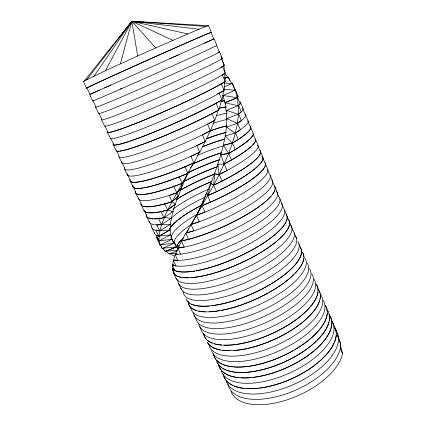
<?xml version="1.0" encoding="UTF-8"?>
<svg xmlns="http://www.w3.org/2000/svg" width="426" height="426" viewBox="0 0 426 426"><rect width="100%" height="100%" fill="white"/><g stroke="black" fill="none" stroke-linecap="round" stroke-linejoin="round"><path stroke-width="0.64" d="M244.998 114.179A66.302 8.312 -24.1 0 1 237.633 123.311L226.19 127.145L226.861 118.503L237.213 123.444L241.345 120.547L238.651 114.152L226.515 118.62L226.414 110.366L238.193 114.306L238.635 105.536A66.616 7.002 -24.1 0 0 240.024 101.921M110.355 138.285A67.079 4.995 -24.1 0 0 155.655 123.348A67.079 4.995 -24.1 0 0 224.071 90.498L224.656 81.76L221.264 83.869A67.244 4.313 -24.1 0 1 158.61 113.95A67.244 4.313 -24.1 0 1 108.806 132.459M214.566 173.824L213.676 185.102L210.779 183.302L214.566 173.824L219.23 174.623L222.068 181.087L213.676 185.102L219.23 174.623M154.372 232.729A64.571 15.048 -24.1 0 0 158.845 236.297L169.99 230.003L170.544 224.225L159.67 230.849L156.843 224.885L157.961 224.214M237.213 123.444L238.651 114.152M110.728 138.317L113.359 143.839A66.925 5.671 -24.1 0 0 152.178 132.821A66.925 5.671 -24.1 0 0 222.037 99.945L223.623 90.663L217.414 93.928M138.242 197.973A65.513 11.47 -24.1 0 0 176.859 192.866L181.37 188.127L182.28 183.196L173.904 186.444A65.668 10.852 -24.1 0 1 135.495 191.604M202.313 204.507L202.787 202.009L196.562 215.215L204.949 212.105L202.078 205.758A65.04 13.286 -24.1 0 0 265.158 165.959M169.99 230.003L160.08 230.578L158.845 236.297L156.054 230.434L157.173 229.806M216.477 191.7L213.618 185.262L210.716 183.43L207.899 195.518L216.477 191.7A65.199 12.689 -24.1 0 0 263.044 157.668L260.542 151.699M235.243 133.056L237.633 123.311L240.355 129.744L235.243 133.056L226.504 127.049L225.104 136.027L235.551 133.003L238.299 139.467L232.271 143.12L223.251 145.245L225.327 135.995L232.271 143.12L235.551 133.003M175.07 254.519L173.67 259.881L177.844 260.398L175.07 254.519A64.092 16.752 -24.1 0 0 177.86 254.375M221.493 100.158L218.932 109.929A66.765 6.342 -24.1 0 1 154.824 139.707A66.765 6.342 -24.1 0 1 116.218 150.793L113.3 144.67M120.388 63.868L131.836 21.3L208.783 25.698M171.939 211.605L173.116 211.376L171.209 218.293L164.468 217.516L158.594 218.613A65.04 13.286 -24.1 0 1 154.372 218.884M177.147 251.084L169.191 253.917L165.741 251.249L177.051 246.713L177.658 244.567L178.675 246.739M250.2 126.533A65.987 9.596 -24.1 0 1 232.516 143.109L223.426 145.25L220.753 154.691L228.453 153.498L235.296 149.59A65.828 10.224 -24.1 0 0 253.241 133.503L250.69 127.417M188.297 172.008L185.038 179.367L187.877 172.621M188.335 172.099L187.925 173.339A65.828 10.224 -24.1 0 1 133.05 187.073L130.218 181.125M252.874 135.149A65.828 10.224 -24.1 0 1 228.719 153.477L220.945 154.681L217.787 164.228L224.204 164.042A65.668 10.852 -24.1 0 0 250.866 146.725M159.67 230.849L161.827 224.411L170.23 224.433L171.486 218.085L161.454 224.678A64.885 13.882 -24.1 0 1 149.143 221.738M210.476 202.185L206.562 192.935L201.908 205.683L210.476 202.185A65.04 13.286 -24.1 0 0 264.61 162.162L262.15 156.294M142.843 206.115A65.354 12.082 -24.1 0 0 164.766 203.894L167.684 210.14L175.187 204.278L178.18 196.295L172.157 201.615L167.684 210.14A65.199 12.689 -24.1 0 1 143.988 210.678L141.208 204.847M177.818 248.15L180.624 254.12L175.496 254.247L177.818 248.15L178.814 247.378M178.127 196.429L177.088 192.648L169.122 195.454L172.061 201.791L178.127 196.429L181.529 187.967L177.088 192.648L172.061 201.791A65.359 12.082 -24.1 0 1 140.953 203.255L138.471 198.047M210.481 130.809L214.677 120.35L207.574 124.12L210.481 130.809A66.456 7.663 -24.1 0 1 149.547 157.237A66.456 7.663 -24.1 0 1 121.815 161.949M181.37 188.127L185.06 179.266L182.232 183.34A65.673 10.852 -24.1 0 1 135.559 191.572L132.774 185.731A65.828 10.224 -24.1 0 0 143.184 187.935M164.468 217.516L161.454 224.678L158.594 218.613L159.686 217.91M210.716 183.43L206.807 192.728L207.899 195.518L213.618 185.262A65.354 12.082 -24.1 0 0 249.53 164.612M197.627 213.793L198.628 211.44M206.562 192.935L202.659 201.956L201.908 205.683L207.611 195.784A65.194 12.684 -24.1 0 0 254.663 168.936M199.773 208.948L202.787 202.009M224.007 164.021L228.719 153.477L231.52 159.963L224.007 164.021L220.945 154.681M168.233 209.576L175.203 204.145L172.732 211.6L167.737 209.965L163.962 217.803A65.04 13.286 -24.1 0 1 146.315 214.709L144.403 210.7M199.778 152.252L205.076 141.554L196.833 145.607L199.778 152.252A66.142 8.957 -24.1 0 1 127.363 173.883M187.126 231.829L185.784 233.187L181.822 240.754L188.633 239.332A64.411 15.624 -24.1 0 0 251.367 211.791A64.411 15.624 -24.1 0 0 274.131 185.427L271.719 179.671M193.873 162.924L199.48 152.295L190.917 156.315L193.873 162.924A65.982 9.596 -24.1 0 1 130.106 179.815L127.294 173.915M105.398 70.807L131.836 21.3L206.2 26.449M184.964 166.784L193.649 162.913L187.925 173.339L184.964 166.784A65.987 9.596 -24.1 0 1 130.132 179.516M196.562 215.215L202.078 205.758M130.819 23.009L131.836 21.3L140.41 21.934M190.624 167.62L191.295 166.577M191.972 165.528L193.649 162.913M188.84 229.05L186.375 232.852L193.873 230.791L191.013 224.571L192.909 222.17M93.896 76.27L131.836 21.3L199.139 29.229M129.925 24L131.836 21.3L133.807 21.54M182.999 239.14L181.822 240.754L182.781 239.923M198.718 153.291L199.48 152.295M86.632 79.896L131.836 21.3L133.125 21.572M109.045 50.737L109.86 49.682M117.997 39.171L131.836 21.3L187.829 33.963M192.371 222.905L191.247 224.337L199.267 221.717L196.397 215.428L198.878 210.849L191.247 224.337L196.397 215.428A64.885 13.882 -24.1 0 0 267.879 169.564L265.403 163.648M83.858 81.536L131.836 21.3L172.983 40.358M204.235 142.561L205.076 141.554M175.496 254.247L176.327 253.273M209.315 131.842L210.156 130.883A52.819 7.141 -24.1 0 1 226.786 125.91M187.248 231.957L186.375 232.852L191.013 224.571A64.72 14.468 -24.1 0 0 270.159 177.594A64.72 14.468 -24.1 0 0 269.28 173.819L267.629 169.74M238.193 114.306L241.302 111.894L238.635 105.536L225.988 110.558L225.114 102.719L238.086 105.776L240.179 103.864L237.532 97.549A66.77 6.342 -24.1 0 0 237.49 95.743M182.355 240.205L181.385 241.041L178.206 247.879L184.213 247.101L181.385 241.041A64.406 15.624 -24.1 0 0 265.281 201.743M220.748 67.361L223.725 65.641L225.248 73.165A67.393 3.621 -24.1 0 1 159.042 105.531A67.393 3.621 -24.1 0 1 104.594 126.053L101.622 119.812M165.773 203.122L164.766 203.894L171.54 201.807M173.116 211.376L163.962 217.803L161.071 211.647A65.194 12.684 -24.1 0 1 143.897 210.657M173.398 264.408L172.301 265.047L172.828 269.024L175.006 270.734A63.634 18.414 -24.1 0 0 242.863 254.727A63.634 18.414 -24.1 0 0 287.023 215.966L284.637 210.268M113.321 143.85A66.93 5.671 -24.1 0 0 148.078 134.467A66.93 5.671 -24.1 0 0 216.067 103.246L220.95 100.467M211.951 113.667L218.304 110.18L214.842 120.356L211.951 113.667A66.77 6.342 -24.1 0 1 119.642 151.166M173.419 268.598L172.285 269.205L174.953 274.802A63.479 18.952 -24.1 0 0 245.254 260.93A63.479 18.952 -24.1 0 0 288.322 219.449L285.979 213.847M156.922 237.021A64.406 15.624 -24.1 0 0 157.364 239.38L160.064 245.041L172.12 239.204L173.84 243.358L160.543 244.79L162.205 248.502L174.223 243.166L174.085 241.356L176.673 246.862L165.272 251.425L162.689 248.267L176.673 246.862A51.067 13.802 -24.1 0 1 183.814 237.404M158.536 238.816L157.364 239.38L159.351 240.711L171.747 239.401A51.317 12.908 -24.1 0 1 197.414 214.102M224.704 78.73L228.24 77.111L231.84 83.512L224.14 83.011M204.405 43.218L214.118 38.83L216.845 45.332M169.575 58.831L213.777 38.974L211.078 32.525A68.362 0.655 -24.1 0 0 148.61 59.677A68.362 0.655 -24.1 0 0 86.941 88.054L89.945 94.364L110.978 85.024M104.578 87.878L178.26 54.943M224.193 86.925L232.324 83.294L234.923 89.503A66.93 5.671 -24.1 0 1 235.461 90.094L238.081 96.356L237.074 97.708L224.763 102.836L223.048 95.472L237.074 97.708L235.461 90.094L222.66 95.626M99.572 90.11L89.657 94.503L92.692 100.871M221.035 58.783L222.228 58.255L219.534 51.818L218.602 52.015M144.398 187.728A65.828 10.224 -24.1 0 0 179.271 176.849L187.898 173.238L176.859 192.866L173.904 186.444M224.001 82.016L225.178 81.542L224.715 73.394L222.404 74.949L225.178 81.542A67.233 4.308 -24.1 0 1 154.047 115.904A67.233 4.308 -24.1 0 1 107.629 131.613L104.977 126.043M217.734 110.297L218.932 109.929L216.067 103.246M161.071 211.647L167.737 209.965M156.843 224.885L161.827 224.411M165.741 251.249L177.578 250.227M176.103 253.268L169.686 253.688L173.978 255.925M156.054 230.434L160.08 230.578M224.47 77.207L227.75 77.33L224.736 73.458M143.051 22.131L146.347 22.376M150.303 22.669L152.284 22.812M224.001 89.146L234.96 90.291L234.923 89.503M135.117 21.699L137.087 21.939M172.157 201.615L175.187 204.278M177.051 246.713L178.403 248.124M155.767 47.93L131.836 21.3L137.689 56.008M180.491 277.145A63.474 18.946 -24.1 0 1 173.366 272.832L174.175 273.764M174.223 243.166L176.673 246.862M171.513 238.251L172.12 239.204M334.059 326.902L335.736 329.612L337.898 334.772A60.551 29.277 -24.1 0 1 291.16 385.546A60.551 29.277 -24.1 0 1 226.307 381.488M223.426 145.25L228.453 153.498L232.516 143.109L235.296 149.59M220.908 55.987L222.228 58.255A67.713 2.221 -24.1 0 1 157.269 89.678A67.713 2.221 -24.1 0 1 98.853 113.124M334.277 327.482L337.898 334.772M175.006 270.734L172.301 265.047A63.778 17.86 -24.1 0 0 236.382 250.413A63.778 17.86 -24.1 0 0 284.696 212.792A63.778 17.86 -24.1 0 0 283.551 208.154L281.426 203.085M164.489 249.78L165.272 251.425M95.925 106.894L92.948 100.642A68.032 0.799 -24.1 0 0 155.24 73.741A68.032 0.799 -24.1 0 0 216.472 45.385M98.853 113.124L101.798 119.312M116.426 150.431L119.03 155.895M95.658 107.235L98.662 113.54M121.756 161.981L124.594 167.94M110.451 138.471L107.506 132.294A67.244 4.313 -24.1 0 1 107.602 131.629M119.019 156.944L121.905 163.009M124.658 169.106L127.523 175.113M199.475 326.204L201.977 331.46A61.871 24.586 -24.1 0 0 270.68 327.29A61.871 24.586 -24.1 0 0 313.967 279.147M174.953 274.802L172.285 269.205A63.623 18.409 -24.1 0 0 174.639 270.558M149.473 221.642L151.635 226.185M176.625 278.524L177.914 281.235A63.17 20.017 -24.1 0 0 243.379 276.288A63.17 20.017 -24.1 0 0 292.987 230.423M194.309 315.682L196.833 320.986A62.148 23.6 -24.1 0 0 265.281 315.879A62.148 23.6 -24.1 0 0 309.42 268.604M135.734 193.047L138.541 198.937M160.346 244.604L162.205 248.502M189.101 305.08L191.652 310.426A62.436 22.599 -24.1 0 0 260.121 304.239A62.436 22.599 -24.1 0 0 304.712 257.773M146.64 216.52L149.393 222.297M178.664 283.743L181.263 289.195M152.039 228.064L154.771 233.783M173.366 272.832L175.991 278.332A63.325 19.489 -24.1 0 0 240.626 270.356A63.325 19.489 -24.1 0 0 291.767 227.223L289.403 221.584M171.476 238.331L173.84 243.358A51.189 13.36 -24.1 0 1 191.349 224.513M170.943 237.703L171.747 239.401L170.778 234.747L158.909 240.994A64.411 15.624 -24.1 0 1 156.933 237.383M185.784 233.187L188.633 239.332M179.271 176.849L182.232 183.34M219.204 93.283L222.037 99.945M226.414 110.366L226.904 111.511M221.264 83.869L224.071 90.498M223.048 95.472L223.528 96.606M225.599 103.859L225.114 102.719L237.532 97.549L238.086 105.776M276.479 191.183L278.87 196.887M290.633 224.907L292.96 230.455M228.24 77.111L229.651 80.471M222.5 66.616L225.248 73.165M342.509 353.591L340.315 348.377L340.198 344.123L342.509 353.591A60.3 30.166 -24.1 0 1 288.556 399.332A60.3 30.166 -24.1 0 1 231.057 391.51M240.61 102.634L243.203 108.838A66.456 7.663 -24.1 0 1 238.704 114.12M332.083 321.108L334.229 326.236A60.678 28.824 -24.1 0 1 289.685 379.614A60.678 28.824 -24.1 0 1 223.224 373.884M216.504 45.369L219.177 51.754M245.68 115.068L248.251 121.208A66.142 8.957 -24.1 0 1 235.615 132.971M242.5 108.055L245.056 114.147M247.746 120.888L250.025 126.32A65.982 9.596 -24.1 0 1 238.299 139.467M224.278 65.391L221.552 58.894L221.696 58.506L224.278 65.391A67.553 2.923 -24.1 0 1 156.097 98.539A67.553 2.923 -24.1 0 1 101.809 119.307M252.927 133.599L254.929 138.381A65.673 10.852 -24.1 0 1 231.52 159.963M257.522 144.968L259.753 150.298A65.359 12.082 -24.1 0 1 222.068 181.087M270.233 175.469L272.688 181.327M298.951 244.034L301.273 249.572M275.063 187.27L277.496 193.074A64.257 16.193 -24.1 0 1 243.475 224.23A64.257 16.193 -24.1 0 1 177.839 248.161M294.158 232.772L296.501 238.363M227.995 383.986A60.423 29.724 -24.1 0 0 287.438 393.416A60.423 29.724 -24.1 0 0 340.688 343.947L337.605 335.608M279.855 198.835L282.268 204.581A63.943 17.312 -24.1 0 1 241.334 240.578A63.943 17.312 -24.1 0 1 173.275 260.174M232.324 83.294L234.96 90.291M337.642 335.576L340.688 343.947M159.351 240.711L160.064 245.041M311.795 273.907A62.01 24.096 -24.1 0 1 313.387 280.143A62.01 24.096 -24.1 0 1 256.606 326.375A62.01 24.096 -24.1 0 1 198.569 323.057M307.093 263.114A62.292 23.1 -24.1 0 1 308.664 269.072A62.292 23.1 -24.1 0 1 251.585 314.761A62.292 23.1 -24.1 0 1 193.479 312.79M170.006 228.155A51.439 12.455 -24.1 0 1 201.386 205.433M272.251 180.289A64.571 15.048 -24.1 0 1 247.49 206.317A64.571 15.048 -24.1 0 1 185.821 233.187M170.688 218.751A51.562 11.997 -24.1 0 1 204.906 197.249M274.642 186.173A64.406 15.624 -24.1 0 1 275.111 188.942M274.813 190.204A64.406 15.624 -24.1 0 1 272.64 194.181M270.989 196.232A64.406 15.624 -24.1 0 1 266.229 200.928M169.548 228.874A51.434 12.455 -24.1 0 1 201.732 205.241M302.646 252.655A62.579 22.088 -24.1 0 1 303.935 256.814M303.823 258.784A62.579 22.088 -24.1 0 1 295.181 273.188M293.844 274.546A62.579 22.088 -24.1 0 1 284.531 282.475M282.965 283.631A62.579 22.088 -24.1 0 1 269.253 292.353M268.114 292.992A62.579 22.088 -24.1 0 1 220.987 310.426M219.704 310.65A62.579 22.088 -24.1 0 1 209.411 311.795M205.007 311.816A62.579 22.088 -24.1 0 1 198.697 311.097M196.253 310.458A62.579 22.088 -24.1 0 1 191.354 307.902M190.044 306.566A62.579 22.088 -24.1 0 1 188.329 302.268M296.091 237.234A63.021 20.544 -24.1 0 1 246.058 282.273A63.021 20.544 -24.1 0 1 180.81 288.093M295.388 236.063A63.021 20.544 -24.1 0 1 296.017 237.08M278.844 196.876A64.092 16.752 -24.1 0 1 249.391 228.554A64.092 16.752 -24.1 0 1 180.289 254.141M297.769 241.494A62.872 21.06 -24.1 0 1 248.411 288.311A62.872 21.06 -24.1 0 1 183.148 291.725M315.528 283.471A61.733 25.07 -24.1 0 1 270.947 334.064A61.733 25.07 -24.1 0 1 203.58 333.505M335.736 329.612A60.684 28.83 -24.1 0 1 336.263 332.578M336.263 335.14A60.684 28.83 -24.1 0 1 334.634 341.833M334.133 343.026A60.684 28.83 -24.1 0 1 318.589 362.127M317.562 362.984A60.684 28.83 -24.1 0 1 273.29 385.37M271.996 385.711A60.684 28.83 -24.1 0 1 259.679 388.086M258.374 388.24A60.684 28.83 -24.1 0 1 246.052 388.555M244.071 388.379A60.684 28.83 -24.1 0 1 233.975 385.945M232.788 385.418A60.684 28.83 -24.1 0 1 223.538 375.274M332.046 321.087A60.806 28.366 -24.1 0 1 289.121 373.24A60.806 28.366 -24.1 0 1 221.286 370.817M328.073 311.507A61.067 27.445 -24.1 0 1 283.684 362.297A61.067 27.445 -24.1 0 1 216.557 361.147M325.57 305.735A61.2 26.982 -24.1 0 1 327.306 311.736M327.296 313.041A61.2 26.982 -24.1 0 1 310.117 338.984M309.138 339.799A61.2 26.982 -24.1 0 1 295.223 349.469M294.084 350.14A61.2 26.982 -24.1 0 1 248.805 366.307M247.506 366.477A61.2 26.982 -24.1 0 1 233.895 366.908M232.623 366.791A61.2 26.982 -24.1 0 1 223.315 364.64M222.175 364.15A61.2 26.982 -24.1 0 1 216.637 360.231M215.854 359.278A61.2 26.982 -24.1 0 1 213.767 354.81M329.761 315.788A60.934 27.908 -24.1 0 1 284.989 368.399A60.934 27.908 -24.1 0 1 218.431 364.001M329.165 314.228A61.072 27.45 -24.1 0 1 329.218 321.156M328.925 322.397A61.072 27.45 -24.1 0 1 317.152 340.331M316.22 341.237A61.072 27.45 -24.1 0 1 258.8 370.519M257.485 370.785A61.072 27.45 -24.1 0 1 245.03 372.404M243.704 372.462A61.072 27.45 -24.1 0 1 231.435 371.589M230.184 371.312A61.072 27.45 -24.1 0 1 223.059 368.554M221.424 367.473A61.072 27.45 -24.1 0 1 217.26 362.702M327.599 310.618A61.072 27.45 -24.1 0 1 328.244 311.752M320.89 294.973A61.466 26.034 -24.1 0 1 322.727 301.661A61.466 26.034 -24.1 0 1 267.288 349.022A61.466 26.034 -24.1 0 1 208.644 343.702M320.219 293.7A61.6 25.555 -24.1 0 1 320.155 298.647M319.697 300.522A61.6 25.555 -24.1 0 1 248.017 348.362M246.76 348.633A61.6 25.555 -24.1 0 1 233.933 350.507M230.072 350.678A61.6 25.555 -24.1 0 1 222.372 350.268M220.46 349.964A61.6 25.555 -24.1 0 1 212.286 347.131M211.243 346.471A61.6 25.555 -24.1 0 1 207.883 343.143M318.621 289.723A61.6 25.555 -24.1 0 1 319.921 292.481M180.278 190.289A51.94 10.591 -24.1 0 1 214.736 174.053A51.94 10.591 -24.1 0 0 180.363 190.225M263.039 158.334A65.194 12.684 -24.1 0 1 255.696 168.078M183.484 181.732A52.063 10.112 -24.1 0 1 217.345 166.784M183.888 181.524A52.068 10.112 -24.1 0 1 216.61 167.045M260.1 150.74A65.354 12.082 -24.1 0 1 250.531 163.861M141.853 205.556A65.354 12.082 -24.1 0 1 140.884 203.836M187.76 172.881A52.19 9.633 -24.1 0 1 219.997 159.569M219.294 174.596A65.513 11.47 -24.1 0 0 258.167 145.649L255.643 139.621A65.668 10.852 -24.1 0 1 252.661 145.01M192.579 164.015A52.318 9.143 -24.1 0 1 222.01 152.599M197.211 155.431A52.441 8.648 -24.1 0 1 223.528 145.82M187.429 173.047A52.19 9.633 -24.1 0 1 219.672 159.67M192.77 163.925A52.318 9.143 -24.1 0 1 221.834 152.662M159.628 230.855A64.72 14.468 -24.1 0 1 151.592 226.19M172.844 209.288A51.69 11.534 -24.1 0 1 208.628 189.197M176.156 199.73A51.812 11.065 -24.1 0 1 211.983 181.444M202.094 146.906A52.568 8.153 -24.1 0 1 224.763 139.137M202.435 146.768A52.568 8.153 -24.1 0 1 224.869 139.1M226.073 132.449A52.691 7.647 -24.1 0 0 206.589 138.668A52.691 7.647 -24.1 0 1 226.302 132.379M176.689 199.405A51.818 11.065 -24.1 0 1 211.711 181.561M264.919 162.594A65.04 13.286 -24.1 0 1 265.457 164.724M153.147 218.868A65.04 13.286 -24.1 0 1 146.262 214.784M209.741 131.011A52.819 7.141 -24.1 0 1 226.174 126.059M216.264 115.744A53.064 6.108 -24.1 0 1 227.298 113.156M214.795 120.382A66.616 7.002 -24.1 0 1 150.027 149.393A66.616 7.002 -24.1 0 1 118.976 155.927M219.379 108.3A53.191 5.581 -24.1 0 1 226.222 107.054M205.273 141.554A66.302 8.312 -24.1 0 1 124.53 167.972M213.122 123.316A52.946 6.624 -24.1 0 1 227.037 119.52M218.937 108.401A53.191 5.581 -24.1 0 1 226.462 107.027M118.497 151.278A66.77 6.342 -24.1 0 1 117.198 151.251M221.35 101.287A53.319 5.053 -24.1 0 1 224.987 101.037M221.222 101.297A53.314 5.053 -24.1 0 1 224.204 100.935M302.412 252.416A62.579 22.093 -24.1 0 1 252.314 300.703A62.579 22.093 -24.1 0 1 188.233 301.193M301.39 249.854A62.723 21.577 -24.1 0 1 273.055 282.694A62.723 21.577 -24.1 0 1 211.797 305.698M209.241 305.964A62.723 21.577 -24.1 0 1 191.29 304.089M189.607 303.152A62.723 21.577 -24.1 0 1 186.955 300.575M300.128 246.968A62.723 21.577 -24.1 0 1 300.772 248.044M300.868 248.374A62.728 21.582 -24.1 0 1 250.962 294.275A62.728 21.582 -24.1 0 1 185.981 298.61M287.151 216.637A63.623 18.409 -24.1 0 1 286.474 220.844M285.947 222.026A63.623 18.409 -24.1 0 1 259.727 245.445M258.625 246.121A63.623 18.409 -24.1 0 1 196.12 270.787M194.82 271.011A63.623 18.409 -24.1 0 1 175.821 270.979M178.196 243.672A51.061 13.802 -24.1 0 1 180.848 240.317M319.287 291.033A61.6 25.555 -24.1 0 1 274.232 339.437A61.6 25.555 -24.1 0 1 207.073 341.854M316.672 284.978A61.733 25.07 -24.1 0 1 318.089 290.521M318.014 291.874A61.733 25.07 -24.1 0 1 283.801 327.583A61.733 25.07 -24.1 0 1 224.236 345.166M221.706 345.028A61.733 25.07 -24.1 0 1 214.672 343.841M212.159 342.994A61.733 25.07 -24.1 0 1 207.244 340.081M205.907 338.691A61.733 25.07 -24.1 0 1 203.687 333.792M288.658 219.875A63.474 18.946 -24.1 0 1 289.558 223.948M289.323 225.269A63.474 18.946 -24.1 0 1 204.933 275.478M203.644 275.76A63.474 18.946 -24.1 0 1 191.391 277.598M188.942 277.731A63.474 18.946 -24.1 0 1 181.764 277.374M325.347 305.458A61.195 26.976 -24.1 0 1 279.802 357.292A61.195 26.976 -24.1 0 1 213.532 353.841M323.105 300.245A61.328 26.508 -24.1 0 1 279.573 350.646A61.328 26.508 -24.1 0 1 211.6 350.933M329.83 315.842A60.939 27.914 -24.1 0 1 331.827 322.322M331.838 323.664A60.939 27.914 -24.1 0 1 253.305 377.356M251.372 377.569A60.939 27.914 -24.1 0 1 240.999 377.83M239.023 377.681A60.939 27.914 -24.1 0 1 222.068 371.051M221.206 370.087A60.939 27.914 -24.1 0 1 218.57 364.581M121.559 88.416A54.32 0.634 -24.1 0 1 120.297 88.959M219.129 51.78A67.878 1.512 -24.1 0 1 158.355 80.796A67.878 1.512 -24.1 0 1 95.861 106.926M159.164 235.993L158.909 240.994L156.166 235.232L159.164 235.993L170.437 234.966L170.23 229.768L159.164 235.993M173.27 260.153L172.812 264.812L176.013 265.936L173.27 260.153M217.926 164.255L214.395 173.813L218.991 174.612L227.026 170.522L224.204 164.042L218.991 174.612L217.926 164.255M210.156 130.883L205.332 141.523L202.403 134.85L210.156 130.883M86.553 88.134L83.491 81.701A68.527 1.39 -24.1 0 1 145.623 52.43A68.527 1.39 -24.1 0 1 208.554 25.762L211.301 32.333A68.357 0.655 -24.1 0 0 148.818 59.581A68.357 0.655 -24.1 0 0 86.553 88.134"/></g></svg>
